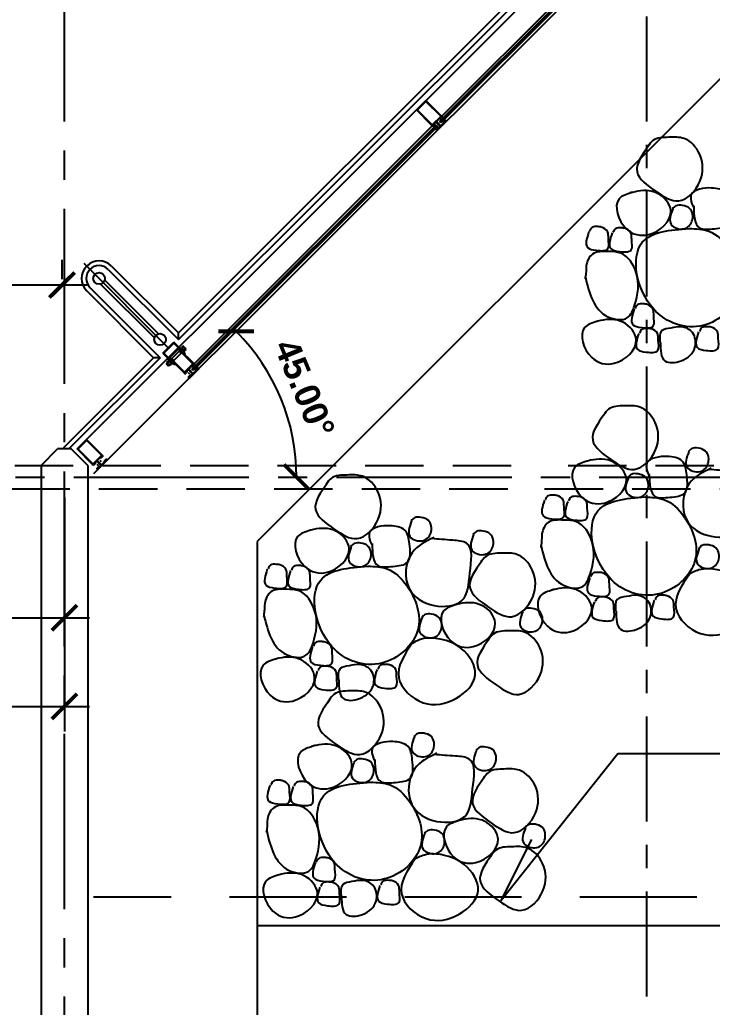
# Model space of a CAD drawing. Extents: x 504.5 to 598.6, y 648.3 to 688.4.
# Drawn here: x 531.071 to 534.036, y 656.792 to 661.024 of the extents above; entities that cross this region are included whole.
import ezdxf

# ---------------------------------------------------------------- set-up
doc = ezdxf.new("R2010")
doc.units = 0
doc.header["$MEASUREMENT"] = 0
doc.linetypes.add('CENTER2', pattern=[1.125, 0.75, -0.125, 0.125, -0.125])
doc.linetypes.add('HIDDEN', pattern=[0.375, 0.25, -0.125])
doc.layers.get('0').update_dxf_attribs({"linetype": 'CONTINUOUS'})
doc.layers.get('DEFPOINTS').update_dxf_attribs({"linetype": 'CONTINUOUS'})
for name, color, linetype in [('1', 6, 'CONTINUOUS'), ('2', 1, 'CONTINUOUS'), ('EJES', 6, 'CENTER2'), ('paredes', 2, 'CONTINUOUS'), ('pisoplanta', 1, 'CONTINUOUS'), ('PROYECCIONES', 6, 'HIDDEN'), ('texturas', 6, 'CONTINUOUS'), ('ventanas', 1, 'CONTINUOUS'), ('vidrio', 6, 'CONTINUOUS')]:
    doc.layers.add(name, color=color, linetype=linetype)
doc.styles.add('ALR4', font='sanssb__.ttf')
doc.dimstyles.new('1-50', dxfattribs={"dimscale": 0.6, "dimtxt": 0.18, "dimasz": 0.18, "dimexe": 0.18, "dimexo": 0.0625, "dimgap": 0.09, "dimtad": 1, "dimzin": 4, "dimdsep": 46, "dimtxsty": 'Standard', "dimblk1": 'ARCHTICK', "dimblk2": 'ARCHTICK', "dimsah": 1, "dimcen": 0.09, "dimdle": 0.18, "dimclrd": 6, "dimclre": 6, "dimclrt": 1, "dimadec": 0, "dimazin": 0, "dimtfac": 1, "dimtofl": 0, "dimtmove": 0, "dimatfit": 3, "dimldrblk": 'ARCHTICK', "dimfxl": 1, "dimtolj": 1, "dimtzin": 4, "dimarcsym": 0})

# ---------------------------------------------------------------- blocks, each defined once
blk = doc.blocks.new('apoymuro-cortina')
at = {"layer": 'vidrio', "color": 1, "linetype": 'Continuous'}
for p, q in [((0, 0), (-0.0989, 0)), ((0, -0.0574), (0, 0)), ((-0.125, -0.0006), (-0.125, -0.0568)), ((-0.1193, 0), (-0.1244, 0)), ((-0.122, -0.0096), (-0.122, -0.0032)), ((-0.122, -0.032), (-0.122, -0.0134)), ((-0.0962, -0.032), (-0.122, -0.032)), ((-0.122, -0.0348), (-0.0962, -0.0348)), ((-0.122, -0.044), (-0.122, -0.0348)), ((-0.1213, -0.0026), (-0.1199, -0.0026)), ((-0.1199, -0.0102), (-0.1213, -0.0102)), ((-0.1213, -0.0128), (-0.1193, -0.0128)), ((-0.1199, -0.0026), (-0.1199, -0.0038)), ((-0.1199, -0.0089), (-0.1199, -0.0102)), ((-0.1186, -0.0038), (-0.1186, -0.0006)), ((-0.1186, -0.0121), (-0.1186, -0.0089)), ((-0.0995, -0.0006), (-0.0995, -0.0038)), ((-0.0995, -0.0089), (-0.0995, -0.0121)), ((-0.0989, -0.0128), (-0.0968, -0.0128)), ((-0.0982, -0.0026), (-0.0968, -0.0026)), ((-0.0982, -0.0038), (-0.0982, -0.0026)), ((-0.0982, -0.0102), (-0.0982, -0.0089)), ((-0.0968, -0.0102), (-0.0982, -0.0102)), ((-0.0962, -0.0032), (-0.0962, -0.0096)), ((-0.0962, -0.0134), (-0.0962, -0.032)), ((-0.0962, -0.0348), (-0.0962, -0.044)), ((-0.0931, -0.0033), (-0.0931, -0.0541)), ((-0.0036, -0.0028), (-0.0926, -0.0028)), ((-0.0031, -0.0541), (-0.0031, -0.0033)), ((-0.1244, -0.0574), (-0.1193, -0.0574)), ((-0.122, -0.0542), (-0.122, -0.0478)), ((-0.1193, -0.0447), (-0.1213, -0.0447)), ((-0.1213, -0.0472), (-0.1199, -0.0472)), ((-0.1199, -0.0549), (-0.1213, -0.0549)), ((-0.1199, -0.0472), (-0.1199, -0.0485)), ((-0.1199, -0.0536), (-0.1199, -0.0549)), ((-0.1186, -0.0485), (-0.1186, -0.0453)), ((-0.1186, -0.0568), (-0.1186, -0.0536)), ((-0.0995, -0.0453), (-0.0995, -0.0485)), ((-0.0995, -0.0536), (-0.0995, -0.0568)), ((-0.0968, -0.0447), (-0.0989, -0.0447)), ((-0.0989, -0.0574), (-0.0938, -0.0574)), ((-0.0982, -0.0472), (-0.0968, -0.0472)), ((-0.0982, -0.0485), (-0.0982, -0.0472)), ((-0.0982, -0.0549), (-0.0982, -0.0536)), ((-0.0968, -0.0549), (-0.0982, -0.0549)), ((-0.0962, -0.0478), (-0.0962, -0.0542)), ((-0.0938, -0.0574), (0, -0.0574)), ((-0.0926, -0.0546), (-0.0036, -0.0546))]:
    blk.add_line(p, q, dxfattribs=at)
at = {"layer": 'vidrio', "linetype": 'Continuous'}
for p, q in [((-0.0397, 0.0015), (-0.0397, 0.0051)), ((-0.0397, 0.0051), (0.0307, 0.0051)), ((0.0272, 0.0015), (-0.0397, 0.0015)), ((-0.0318, 0.0056), (-0.0318, 0.0075)), ((-0.0318, 0.0075), (-0.0055, 0.0075)), ((-0.0055, 0.0056), (-0.0318, 0.0056)), ((-0.0087, 0.0103), (-0.0287, 0.0103)), ((-0.0287, 0.0103), (-0.0287, 0.0078)), ((-0.0287, 0.0078), (-0.0087, 0.0078)), ((-0.0283, 0.0111), (-0.0283, 0.0201)), ((-0.026, 0.0207), (-0.0113, 0.0207)), ((-0.0113, 0.0105), (-0.026, 0.0105)), ((-0.0237, 0.0201), (-0.0237, 0.0111)), ((-0.0145, 0.0208), (-0.0228, 0.0208)), ((-0.0137, 0.0111), (-0.0137, 0.0201)), ((-0.009, 0.0201), (-0.009, 0.0111)), ((-0.0087, 0.0078), (-0.0087, 0.0103)), ((-0.0055, 0.0075), (-0.0055, 0.0056)), ((0.0272, -0.0589), (0.0272, 0.0015)), ((0.0307, -0.0625), (0.0307, 0.0051)), ((-0.0127, -0.0055), (-0.0248, -0.0055)), ((-0.0248, -0.0055), (-0.0248, -0.0516)), ((-0.0127, -0.0516), (-0.0127, -0.0055)), ((-0.1052, -0.0438), (-0.1133, -0.0438)), ((-0.0397, -0.0589), (0.0272, -0.0589)), ((-0.0397, -0.0625), (-0.0397, -0.0589)), ((0.0307, -0.0625), (-0.0397, -0.0625)), ((-0.0318, -0.0631), (-0.0318, -0.065)), ((-0.0055, -0.0631), (-0.0318, -0.0631)), ((-0.0318, -0.065), (-0.0055, -0.065)), ((-0.0287, -0.0677), (-0.0287, -0.0652)), ((-0.0287, -0.0652), (-0.0087, -0.0652)), ((-0.0087, -0.0677), (-0.0287, -0.0677)), ((-0.0283, -0.0686), (-0.0283, -0.0775)), ((-0.0113, -0.068), (-0.026, -0.068)), ((-0.026, -0.0782), (-0.0113, -0.0782)), ((-0.0248, -0.0516), (-0.0127, -0.0516)), ((-0.0247, -0.083), (-0.0247, -0.0782)), ((-0.0127, -0.0792), (-0.0247, -0.0792)), ((-0.0127, -0.0811), (-0.0247, -0.0811)), ((-0.0247, -0.083), (-0.0237, -0.0839)), ((-0.0127, -0.083), (-0.0247, -0.083)), ((-0.0237, -0.0775), (-0.0237, -0.0686)), ((-0.0136, -0.0839), (-0.0237, -0.0839)), ((-0.0145, -0.0783), (-0.0228, -0.0783)), ((-0.0145, -0.0802), (-0.0228, -0.0802)), ((-0.0145, -0.0821), (-0.0228, -0.0821)), ((-0.0187, -0.0838), (-0.0187, -0.0839)), ((-0.0137, -0.0686), (-0.0137, -0.0775)), ((-0.0127, -0.083), (-0.0136, -0.0839)), ((-0.0127, -0.083), (-0.0127, -0.0782)), ((-0.009, -0.0775), (-0.009, -0.0686)), ((-0.0087, -0.0652), (-0.0087, -0.0677)), ((-0.0055, -0.065), (-0.0055, -0.0631))]:
    blk.add_line(p, q, dxfattribs=at)
at = {"layer": 'vidrio', "color": 1, "linetype": 'Continuous', "extrusion": (0, 0, -1)}
for centre, major_axis, start_param, end_param in [((-0.0989, -0.0006), (0.000451, -0.000451), 2.356194, 3.926991), ((-0.1244, -0.0006), (0.000451, -0.000451), 2.356194, 3.926991), ((-0.1213, -0.0032), (0.000451, -0.000451), 2.356194, 3.926991), ((-0.1213, -0.0096), (0.000451, 0.000451), 2.356194, 3.926991), ((-0.1213, -0.0134), (0.000451, -0.000451), 2.356194, 3.926991), ((-0.1193, -0.0038), (0.000451, 0.000451), 2.356194, 3.926991), ((-0.1193, -0.0089), (0.000451, -0.000451), 2.356194, 3.926991), ((-0.1193, -0.0006), (0.000451, -0.000451), 3.926991, 5.497787), ((-0.1193, -0.0038), (0.000451, -0.000451), -0.785398, 0.785398), ((-0.1193, -0.0089), (0.000451, -0.000451), 3.926991, 5.497787), ((-0.1193, -0.0121), (0.000451, -0.000451), -0.785398, 0.785398), ((-0.0989, -0.0038), (0.000451, 0.000451), 2.356194, 3.926991), ((-0.0989, -0.0089), (0.000451, -0.000451), 2.356194, 3.926991), ((-0.0989, -0.0121), (0.000451, 0.000451), 2.356194, 3.926991), ((-0.0989, -0.0038), (0.000451, -0.000451), -0.785398, 0.785398), ((-0.0989, -0.0089), (0.000451, -0.000451), 3.926991, 5.497787), ((-0.0968, -0.0032), (0.000451, 0.000451), 5.497787, 7.068583), ((-0.0968, -0.0096), (0.000451, -0.000451), -0.785398, 0.785398), ((-0.0968, -0.0134), (0.000451, -0.000451), 3.926991, 5.497787), ((-0.0926, -0.0033), (0.000361, 0.000361), 3.926991, 5.497787), ((-0.1244, -0.0568), (0.000451, 0.000451), 2.356194, 3.926991), ((-0.1213, -0.044), (0.000451, 0.000451), 2.356194, 3.926991), ((-0.1213, -0.0478), (0.000451, -0.000451), 2.356194, 3.926991), ((-0.1213, -0.0542), (0.000451, 0.000451), 2.356194, 3.926991), ((-0.1193, -0.0485), (0.000451, 0.000451), 2.356194, 3.926991), ((-0.1193, -0.0536), (0.000451, -0.000451), 2.356194, 3.926991), ((-0.1193, -0.0453), (0.000451, -0.000451), 3.926991, 5.497787), ((-0.1193, -0.0485), (0.000451, -0.000451), -0.785398, 0.785398), ((-0.1193, -0.0536), (0.000451, -0.000451), 3.926991, 5.497787), ((-0.1193, -0.0568), (0.000451, -0.000451), -0.785398, 0.785398), ((-0.0989, -0.0453), (0.000451, -0.000451), 2.356194, 3.926991), ((-0.0989, -0.0485), (0.000451, 0.000451), 2.356194, 3.926991), ((-0.0989, -0.0536), (0.000451, -0.000451), 2.356194, 3.926991), ((-0.0989, -0.0568), (0.000451, 0.000451), 2.356194, 3.926991), ((-0.0989, -0.0485), (0.000451, -0.000451), -0.785398, 0.785398), ((-0.0989, -0.0536), (0.000451, -0.000451), 3.926991, 5.497787), ((-0.0968, -0.044), (0.000451, -0.000451), -0.785398, 0.785398), ((-0.0968, -0.0478), (0.000451, 0.000451), 5.497787, 7.068583), ((-0.0926, -0.0541), (0.000361, 0.000361), 2.356194, 3.926991)]:
    blk.add_ellipse(centre, major_axis=major_axis, ratio=1, start_param=start_param, end_param=end_param, dxfattribs=at)
at = {"layer": 'vidrio', "linetype": 'Continuous', "extrusion": (0, 0, -1)}
for centre, major_axis, start_param, end_param in [((-0.026, 0.0161), (0.00325, -0.00325), 3.399063, 4.454918), ((-0.026, 0.0151), (0.00325, -0.00325), 0.257471, 1.313326), ((-0.0187, 0.0004), (0.0144, -0.0144), 3.678281, 4.175701), ((-0.0187, 0.0309), (0.0144, 0.0144), 2.107484, 2.604904), ((-0.0113, 0.0161), (0.00325, -0.00325), 3.399063, 4.454918), ((-0.0113, 0.0151), (0.00325, -0.00325), 0.257471, 1.313326), ((-0.026, -0.0726), (0.00325, 0.00325), 4.96986, 6.025715), ((-0.026, -0.0736), (0.00325, 0.00325), 1.828267, 2.884122), ((-0.0187, -0.0883), (0.0144, 0.0144), 5.249077, 5.746497), ((-0.0187, -0.0578), (0.0144, -0.0144), 0.536688, 1.034108), ((-0.0113, -0.0726), (0.00325, 0.00325), 4.96986, 6.025715), ((-0.0113, -0.0736), (0.00325, 0.00325), 1.828267, 2.884122)]:
    blk.add_ellipse(centre, major_axis=major_axis, ratio=1, start_param=start_param, end_param=end_param, dxfattribs=at)
at = {"layer": 'vidrio', "color": 5, "linetype": 'Continuous', "extrusion": (0, 0, -1)}
for centre, major_axis, start_param, end_param in [((-0.0036, -0.0033), (0.000361, -0.000361), 3.926991, 5.497787), ((-0.0036, -0.0541), (0.000361, 0.000361), 0.785398, 2.356194)]:
    blk.add_ellipse(centre, major_axis=major_axis, ratio=1, start_param=start_param, end_param=end_param, dxfattribs=at)
blk = doc.blocks.new('_ARCHTICK')
at = {"color": 0, "linetype": 'ByBlock', "const_width": 0.15}
blk.add_lwpolyline([(-0.5, -0.5), (0.5, 0.5)], dxfattribs=at)
blk = doc.blocks.new('*D73')
at = {"color": 6, "linetype": 'ByBlock', "transparency": 16777216}
blk.add_arc((531.3727, 659.0641), 0.8835, 0, 45, dxfattribs=at)
at = {"layer": 'DEFPOINTS', "color": 0, "linetype": 'ByBlock', "transparency": 16777216}
for p in [(534.3373, 662.0287), (532.2262, 659.2927), (531.3873, 659.0787), (505.4273, 659.0641), (544.8842, 659.0641)]:
    blk.add_point(p, dxfattribs=at)
at = {"color": 6, "linetype": 'ByBlock', "transparency": 16777216, "xscale": 0.108, "yscale": 0.108, "zscale": 0.108}
for p, rotation in [((531.9975, 659.6888), 134.9999999999654), ((532.2563, 659.0641), 270.0000000000001)]:
    blk.add_blockref('_ARCHTICK', p, dxfattribs=dict(at, rotation=rotation))
at = {"color": 1, "linetype": 'ByBlock', "transparency": 16777216, "insert": (532.2905, 659.4442), "char_height": 0.108, "attachment_point": 5, "rotation": 292.5, "style": 'ALR4'}
blk.add_mtext('\\A1;45.00°', dxfattribs=at)
blk = doc.blocks.new('*D74')
at = {"color": 6, "linetype": 'ByBlock', "transparency": 16777216}
blk.add_line((533.9054, 661.619), (533.621, 661.3346), dxfattribs=at)
blk.add_arc((534.2623, 661.9759), 0.799, 225, 270, dxfattribs=at)
at = {"layer": 'DEFPOINTS', "color": 0, "linetype": 'ByBlock', "transparency": 16777216}
for p in [(534.2623, 683.009), (534.3216, 662.0352), (533.9319, 661.6455), (533.8628, 661.284), (534.2623, 649.3383)]:
    blk.add_point(p, dxfattribs=at)
at = {"color": 6, "linetype": 'ByBlock', "transparency": 16777216, "xscale": 0.108, "yscale": 0.108, "zscale": 0.108}
for p, rotation in [((533.6974, 661.4109), 134.9999999999905), ((534.2623, 661.1769), 359.9999999999995)]:
    blk.add_blockref('_ARCHTICK', p, dxfattribs=dict(at, rotation=rotation))
at = {"color": 1, "linetype": 'ByBlock', "transparency": 16777216, "insert": (533.9986, 661.3392), "char_height": 0.108, "attachment_point": 5, "rotation": 337.5, "style": 'ALR4'}
blk.add_mtext('\\A1;45.00°', dxfattribs=at)
blk = doc.blocks.new('*D75')
at = {"color": 6, "linetype": 'ByBlock', "transparency": 16777216}
blk.add_arc((534.2623, 671.099), 2.0286, 90, 135, dxfattribs=at)
at = {"layer": 'DEFPOINTS', "color": 0, "linetype": 'ByBlock', "transparency": 16777216}
for p in [(534.2623, 683.009), (523.6674, 681.6939), (533.7373, 673.0584), (536.1168, 669.2445), (534.2623, 649.3383)]:
    blk.add_point(p, dxfattribs=at)
at = {"color": 6, "linetype": 'ByBlock', "transparency": 16777216, "xscale": 0.108, "yscale": 0.108, "zscale": 0.108}
for p, rotation in [((534.2623, 673.1276), 359.9999999999992), ((532.8279, 672.5334), 224.9999999999957)]:
    blk.add_blockref('_ARCHTICK', p, dxfattribs=dict(at, rotation=rotation))
at = {"color": 1, "linetype": 'ByBlock', "transparency": 16777216, "insert": (533.444, 673.0746), "char_height": 0.108, "attachment_point": 5, "rotation": 22.5, "style": 'ALR4'}
blk.add_mtext('\\A1;45.00°', dxfattribs=at)
blk = doc.blocks.new('*D145')
at = {"color": 6, "linetype": 'ByBlock', "transparency": 16777216}
for p, q in [((525.2519, 659.0266), (525.2519, 658.3533)), ((531.2623, 658.9766), (531.2623, 658.3533)), ((525.1439, 658.4613), (531.3703, 658.4613))]:
    blk.add_line(p, q, dxfattribs=at)
at = {"layer": 'DEFPOINTS', "color": 0, "linetype": 'ByBlock', "transparency": 16777216}
for p in [(525.2519, 659.0641), (531.2623, 659.0141), (531.2623, 658.4613)]:
    blk.add_point(p, dxfattribs=at)
at = {"color": 6, "linetype": 'ByBlock', "transparency": 16777216, "xscale": 0.108, "yscale": 0.108, "zscale": 0.108, "rotation": 180}
blk.add_blockref('_ARCHTICK', (525.2519, 658.4613), dxfattribs=at)
at = {"color": 6, "linetype": 'ByBlock', "transparency": 16777216, "xscale": 0.108, "yscale": 0.108, "zscale": 0.108}
blk.add_blockref('_ARCHTICK', (531.2623, 658.4613), dxfattribs=at)
at = {"color": 1, "linetype": 'ByBlock', "transparency": 16777216, "insert": (528.2571, 658.5711), "char_height": 0.108, "attachment_point": 5, "style": 'ALR4'}
blk.add_mtext('\\A1;6.00', dxfattribs=at)
blk = doc.blocks.new('*D147')
at = {"color": 6, "linetype": 'ByBlock', "transparency": 16777216}
for p, q in [((531.2623, 658.4238), (531.2623, 657.9736)), ((528.16, 658.0816), (531.3703, 658.0816))]:
    blk.add_line(p, q, dxfattribs=at)
at = {"layer": 'DEFPOINTS', "color": 0, "linetype": 'ByBlock', "transparency": 16777216}
for p in [(531.2623, 658.4613), (531.2623, 658.0816), (528.268, 657.2891)]:
    blk.add_point(p, dxfattribs=at)
at = {"color": 6, "linetype": 'ByBlock', "transparency": 16777216, "xscale": 0.108, "yscale": 0.108, "zscale": 0.108, "rotation": 180}
blk.add_blockref('_ARCHTICK', (528.268, 658.0816), dxfattribs=at)
at = {"color": 6, "linetype": 'ByBlock', "transparency": 16777216, "xscale": 0.108, "yscale": 0.108, "zscale": 0.108}
blk.add_blockref('_ARCHTICK', (531.2623, 658.0816), dxfattribs=at)
at = {"color": 1, "linetype": 'ByBlock', "transparency": 16777216, "insert": (529.7652, 658.1914), "char_height": 0.108, "attachment_point": 5, "style": 'ALR4'}
blk.add_mtext('\\A1;3.00', dxfattribs=at)
blk = doc.blocks.new('*D248')
at = {"color": 6, "linetype": 'ByBlock', "transparency": 16777216}
for p, q in [((531.2519, 659.9122), (531.2519, 659.9953)), ((525.1385, 659.8873), (531.3599, 659.8873))]:
    blk.add_line(p, q, dxfattribs=at)
at = {"layer": 'DEFPOINTS', "color": 0, "linetype": 'ByBlock', "transparency": 16777216}
for p in [(531.2519, 659.8873), (531.2519, 659.8747), (525.2465, 659.7995)]:
    blk.add_point(p, dxfattribs=at)
at = {"color": 6, "linetype": 'ByBlock', "transparency": 16777216, "xscale": 0.108, "yscale": 0.108, "zscale": 0.108, "rotation": 180}
blk.add_blockref('_ARCHTICK', (525.2465, 659.8873), dxfattribs=at)
at = {"color": 6, "linetype": 'ByBlock', "transparency": 16777216, "xscale": 0.108, "yscale": 0.108, "zscale": 0.108}
blk.add_blockref('_ARCHTICK', (531.2519, 659.8873), dxfattribs=at)
at = {"color": 1, "linetype": 'ByBlock', "transparency": 16777216, "insert": (528.2492, 659.997), "char_height": 0.108, "attachment_point": 5, "style": 'ALR4'}
blk.add_mtext('\\A1;6.00', dxfattribs=at)
blk = doc.blocks.new('*D249')
at = {"color": 6, "linetype": 'ByBlock', "transparency": 16777216}
blk.add_arc((519.1311, 659.0641), 0.7852, 135, 180, dxfattribs=at)
at = {"layer": 'DEFPOINTS', "color": 0, "linetype": 'ByBlock', "transparency": 16777216}
for p in [(516.1665, 662.0287), (518.4511, 659.4567), (519.1165, 659.0787), (505.4273, 659.0641), (544.8842, 659.0641)]:
    blk.add_point(p, dxfattribs=at)
at = {"color": 6, "linetype": 'ByBlock', "transparency": 16777216, "xscale": 0.108, "yscale": 0.108, "zscale": 0.108}
for p, rotation in [((518.5759, 659.6193), 45.00000000003484), ((518.3459, 659.0641), 269.9999999999998)]:
    blk.add_blockref('_ARCHTICK', p, dxfattribs=dict(at, rotation=rotation))
at = {"color": 1, "linetype": 'ByBlock', "transparency": 16777216, "insert": (518.3042, 659.4066), "char_height": 0.108, "attachment_point": 5, "rotation": 67.5, "style": 'ALR4'}
blk.add_mtext('\\A1;45.00°', dxfattribs=at)

msp = doc.modelspace()

# ---------------------------------------------------------------- linework, layer by layer
at = {"layer": '1'}
for points in [[(533.0481, 658.7027), (532.9982, 658.5906), (533.0784, 658.5069), (533.1764, 658.4659), (533.2672, 658.5496), (533.2655, 658.6671), (533.1995, 658.733), (533.1336, 658.7383), (533.0659, 658.7241), (533.0446, 658.6992)], [(532.5615, 658.6823), (532.3597, 658.623), (532.4072, 658.3384), (532.6209, 658.2672), (532.7752, 658.4095), (532.7277, 658.5993), (532.6446, 658.6705), (532.5615, 658.6823)], [(532.9412, 658.5176), (532.886, 658.4909), (532.9163, 658.3627), (533.0125, 658.3378), (533.1069, 658.4392), (533.0499, 658.514), (532.9537, 658.5211), (532.9323, 658.5158)], [(532.7934, 658.4624), (532.7862, 658.3947), (532.8415, 658.3769), (532.8753, 658.409), (532.8646, 658.4642), (532.8343, 658.4766), (532.8058, 658.4748), (532.7916, 658.4624)], [(532.3444, 658.2327), (532.3391, 658.1651), (532.3765, 658.1526), (532.4264, 658.1597), (532.4282, 658.2042), (532.4246, 658.2327), (532.3979, 658.2523), (532.3836, 658.2541), (532.3587, 658.2505), (532.348, 658.2345)], [(532.3278, 657.911), (532.2726, 657.8843), (532.3029, 657.7561), (532.3991, 657.7312), (532.4935, 657.8327), (532.4365, 657.9075), (532.3403, 657.9146), (532.3189, 657.9092)], [(532.5024, 657.8416), (532.4953, 657.7739), (532.5505, 657.7561), (532.5843, 657.7882), (532.5736, 657.8434), (532.5434, 657.8558), (532.5149, 657.8541), (532.5006, 657.8416)], [(532.5734, 657.7571), (532.3716, 657.6978), (532.4191, 657.4131), (532.6328, 657.342), (532.7871, 657.4843), (532.7396, 657.6741), (532.6565, 657.7453), (532.5734, 657.7571)], [(532.9531, 657.5924), (532.8979, 657.5656), (532.9282, 657.4375), (533.0244, 657.4125), (533.1188, 657.514), (533.0618, 657.5888), (532.9656, 657.5959), (532.9442, 657.5906)], [(533.0921, 657.4446), (533.0422, 657.3324), (533.1223, 657.2488), (533.2203, 657.2078), (533.3112, 657.2915), (533.3094, 657.409), (533.2435, 657.4749), (533.1776, 657.4802), (533.1099, 657.4659), (533.0885, 657.441)], [(532.7643, 657.4286), (532.7055, 657.279), (532.8106, 657.1722), (532.9531, 657.1918), (533.0333, 657.2915), (532.9745, 657.4036), (532.8836, 657.4446), (532.8035, 657.4446), (532.7571, 657.4232)]]:
    msp.add_spline(points, degree=3, dxfattribs=at)
at = {"layer": '2'}
for points in [[(532.0885, 657.1433), (539.2934, 657.1433), (539.2934, 676.5107), (536.9318, 676.5107)], [(534.5213, 657.8786), (533.6311, 657.8786), (533.1326, 657.2499), (533.2632, 657.5109)]]:
    msp.add_lwpolyline(points, dxfattribs=at)
for points in [[(533.7641, 660.4845), (533.7142, 660.3724), (533.7943, 660.2887), (533.8923, 660.2478), (533.9832, 660.3314), (533.9814, 660.4489), (533.9155, 660.5148), (533.8496, 660.5201), (533.7819, 660.5059), (533.7605, 660.481)], [(533.6928, 660.2834), (533.6376, 660.2567), (533.6679, 660.1285), (533.7641, 660.1036), (533.8585, 660.205), (533.8015, 660.2798), (533.7053, 660.2869), (533.6839, 660.2816)], [(533.9565, 660.2264), (533.9814, 660.132), (534.0455, 660.1285), (534.1079, 660.1463), (534.1168, 660.2246), (534.0972, 660.2834), (534.0331, 660.3029), (533.9814, 660.2976), (533.9458, 660.2745), (533.944, 660.2549), (533.9565, 660.2175)], [(533.8674, 660.2139), (533.8603, 660.1463), (533.9155, 660.1285), (533.9493, 660.1605), (533.9386, 660.2157), (533.9084, 660.2282), (533.8799, 660.2264), (533.8656, 660.2139)], [(533.5075, 660.116), (533.5022, 660.0484), (533.5396, 660.0359), (533.5895, 660.043), (533.5913, 660.0875), (533.5877, 660.116), (533.561, 660.1356), (533.5467, 660.1374), (533.5218, 660.1338), (533.5111, 660.1178)], [(533.6073, 660.1107), (533.6019, 660.043), (533.6394, 660.0306), (533.6892, 660.0377), (533.691, 660.0822), (533.6875, 660.1107), (533.6607, 660.1303), (533.6465, 660.132), (533.6215, 660.1285), (533.6109, 660.1125)], [(533.9384, 660.1295), (533.7366, 660.0702), (533.7841, 659.7855), (533.9978, 659.7143), (534.1521, 659.8567), (534.1046, 660.0464), (534.0215, 660.1176), (533.9384, 660.1295)], [(533.4933, 659.9202), (533.5895, 659.7511), (533.6732, 659.7475), (533.7035, 659.7991), (533.7106, 659.9398), (533.6447, 660.0234), (533.5895, 660.0306), (533.5236, 660.0199), (533.4968, 659.97), (533.4951, 659.9362), (533.4915, 659.9131)], [(533.7017, 659.7849), (533.6964, 659.7172), (533.7338, 659.7048), (533.7837, 659.7119), (533.7854, 659.7564), (533.7819, 659.7849), (533.7552, 659.8045), (533.7409, 659.8062), (533.716, 659.8027), (533.7053, 659.7867)], [(533.5449, 659.7315), (533.4897, 659.7048), (533.52, 659.5766), (533.6162, 659.5517), (533.7106, 659.6531), (533.6536, 659.7279), (533.5574, 659.735), (533.536, 659.7297)], [(533.7213, 659.6798), (533.716, 659.6122), (533.7534, 659.5997), (533.8033, 659.6069), (533.805, 659.6514), (533.8015, 659.6798), (533.7748, 659.6994), (533.7605, 659.7012), (533.7356, 659.6976), (533.7249, 659.6816)], [(533.8139, 659.6407), (533.8335, 659.5623), (533.903, 659.5623), (533.9618, 659.6193), (533.9511, 659.6834), (533.903, 659.7083), (533.8585, 659.703), (533.8193, 659.6905), (533.8122, 659.6407)], [(533.9778, 659.687), (533.9725, 659.6193), (534.0099, 659.6069), (534.0598, 659.614), (534.0616, 659.6585), (534.058, 659.687), (534.0313, 659.7066), (534.017, 659.7083), (533.9921, 659.7048), (533.9814, 659.6887)], [(533.5741, 659.334), (533.5243, 659.2218), (533.6044, 659.1381), (533.7024, 659.0972), (533.7933, 659.1808), (533.7915, 659.2983), (533.7256, 659.3642), (533.6597, 659.3696), (533.592, 659.3553), (533.5706, 659.3304)], [(533.7665, 659.0758), (533.7915, 658.9815), (533.8556, 658.9779), (533.918, 658.9957), (533.9269, 659.074), (533.9073, 659.1328), (533.8432, 659.1524), (533.7915, 659.147), (533.7559, 659.1239), (533.7541, 659.1043), (533.7665, 659.0669)], [(533.9358, 659.1737), (533.9287, 659.1061), (533.9839, 659.0883), (534.0177, 659.1203), (534.007, 659.1755), (533.9768, 659.188), (533.9483, 659.1862), (533.934, 659.1737)], [(533.5029, 659.1328), (533.4477, 659.1061), (533.4779, 658.9779), (533.5741, 658.953), (533.6686, 659.0544), (533.6116, 659.1292), (533.5154, 659.1363), (533.494, 659.131)], [(532.3872, 659.0374), (532.3373, 658.9253), (532.4175, 658.8416), (532.5155, 658.8006), (532.6063, 658.8843), (532.6045, 659.0018), (532.5386, 659.0677), (532.4727, 659.073), (532.405, 659.0588), (532.3836, 659.0338)], [(533.6775, 659.0633), (533.6703, 658.9957), (533.7256, 658.9779), (533.7594, 659.0099), (533.7487, 659.0651), (533.7184, 659.0776), (533.6899, 659.0758), (533.6757, 659.0633)], [(534.032, 659.1025), (533.9376, 659.0366), (533.9251, 658.8835), (534.032, 658.8105), (534.1513, 658.8319), (534.1852, 658.9494), (534.1709, 659.0776), (534.1122, 659.0901), (534.0213, 659.0972)], [(533.3176, 658.9654), (533.3123, 658.8978), (533.3497, 658.8853), (533.3996, 658.8924), (533.4013, 658.9369), (533.3978, 658.9654), (533.3711, 658.985), (533.3568, 658.9868), (533.3319, 658.9832), (533.3212, 658.9672)], [(533.4174, 658.9601), (533.412, 658.8924), (533.4494, 658.88), (533.4993, 658.8871), (533.5011, 658.9316), (533.4975, 658.9601), (533.4708, 658.9797), (533.4566, 658.9815), (533.4316, 658.9779), (533.4209, 658.9619)], [(533.7485, 658.9789), (533.5467, 658.9196), (533.5942, 658.6349), (533.8078, 658.5637), (533.9621, 658.7061), (533.9147, 658.8959), (533.8316, 658.967), (533.7485, 658.9789)], [(532.5796, 658.7793), (532.6045, 658.6849), (532.6687, 658.6814), (532.731, 658.6992), (532.7399, 658.7775), (532.7203, 658.8362), (532.6562, 658.8558), (532.6045, 658.8505), (532.5689, 658.8273), (532.5671, 658.8078), (532.5796, 658.7704)], [(532.7488, 658.8772), (532.7417, 658.8095), (532.7969, 658.7917), (532.8308, 658.8238), (532.8201, 658.879), (532.7898, 658.8914), (532.7613, 658.8896), (532.747, 658.8772)], [(533.3034, 658.7696), (533.3996, 658.6005), (533.4833, 658.5969), (533.5136, 658.6485), (533.5207, 658.7892), (533.4548, 658.8729), (533.3996, 658.88), (533.3336, 658.8693), (533.3069, 658.8194), (533.3051, 658.7856), (533.3016, 658.7625)], [(532.3159, 658.8362), (532.2607, 658.8095), (532.291, 658.6814), (532.3872, 658.6564), (532.4816, 658.7579), (532.4246, 658.8327), (532.3284, 658.8398), (532.307, 658.8345)], [(533.0143, 658.8184), (533.0071, 658.7508), (533.0624, 658.733), (533.0962, 658.765), (533.0855, 658.8202), (533.0552, 658.8327), (533.0267, 658.8309), (533.0125, 658.8184)], [(532.4905, 658.7668), (532.4834, 658.6992), (532.5386, 658.6814), (532.5725, 658.7134), (532.5618, 658.7686), (532.5315, 658.781), (532.503, 658.7793), (532.4887, 658.7668)], [(532.845, 658.806), (532.7506, 658.7401), (532.7381, 658.587), (532.845, 658.514), (532.9644, 658.5354), (532.9982, 658.6529), (532.984, 658.781), (532.9252, 658.7935), (532.8343, 658.8006)], [(533.9803, 658.7589), (533.9732, 658.6913), (534.0284, 658.6735), (534.0623, 658.7055), (534.0516, 658.7607), (534.0213, 658.7732), (533.9928, 658.7714), (533.9785, 658.7589)], [(532.1307, 658.6689), (532.1253, 658.6012), (532.1627, 658.5888), (532.2126, 658.5959), (532.2144, 658.6404), (532.2108, 658.6689), (532.1841, 658.6885), (532.1698, 658.6903), (532.1449, 658.6867), (532.1342, 658.6707)], [(532.2304, 658.6635), (532.2251, 658.5959), (532.2625, 658.5834), (532.3124, 658.5906), (532.3141, 658.6351), (532.3106, 658.6635), (532.2839, 658.6831), (532.2696, 658.6849), (532.2447, 658.6814), (532.234, 658.6653)], [(533.5118, 658.6343), (533.5065, 658.5666), (533.5439, 658.5542), (533.5937, 658.5613), (533.5955, 658.6058), (533.592, 658.6343), (533.5652, 658.6539), (533.551, 658.6557), (533.526, 658.6521), (533.5154, 658.6361)], [(533.9394, 658.6503), (533.8806, 658.5008), (533.9857, 658.394), (534.1282, 658.4135), (534.2084, 658.5132), (534.1496, 658.6254), (534.0587, 658.6663), (533.9785, 658.6663), (533.9322, 658.645)], [(532.1164, 658.4731), (532.2126, 658.3039), (532.2963, 658.3004), (532.3266, 658.352), (532.3337, 658.4926), (532.2678, 658.5763), (532.2126, 658.5834), (532.1467, 658.5728), (532.12, 658.5229), (532.1182, 658.4891), (532.1146, 658.4659)], [(533.355, 658.5809), (533.2998, 658.5542), (533.3301, 658.426), (533.4263, 658.4011), (533.5207, 658.5026), (533.4637, 658.5773), (533.3675, 658.5844), (533.3461, 658.5791)], [(533.624, 658.4901), (533.6436, 658.4118), (533.7131, 658.4118), (533.7719, 658.4687), (533.7612, 658.5328), (533.7131, 658.5577), (533.6686, 658.5524), (533.6294, 658.5399), (533.6222, 658.4901)], [(533.7879, 658.5364), (533.7826, 658.4687), (533.82, 658.4563), (533.8699, 658.4634), (533.8717, 658.5079), (533.8681, 658.5364), (533.8414, 658.556), (533.8271, 658.5577), (533.8022, 658.5542), (533.7915, 658.5382)], [(533.5314, 658.5293), (533.526, 658.4616), (533.5635, 658.4491), (533.6133, 658.4563), (533.6151, 658.5008), (533.6116, 658.5293), (533.5848, 658.5488), (533.5706, 658.5506), (533.5456, 658.5471), (533.535, 658.531)], [(533.2245, 658.4873), (533.2174, 658.4196), (533.2726, 658.4018), (533.3064, 658.4339), (533.2957, 658.4891), (533.2655, 658.5015), (533.237, 658.4998), (533.2227, 658.4873)], [(533.0802, 658.3698), (533.0303, 658.2576), (533.1105, 658.174), (533.2084, 658.133), (533.2993, 658.2167), (533.2975, 658.3342), (533.2316, 658.4001), (533.1657, 658.4054), (533.098, 658.3912), (533.0766, 658.3662)], [(532.3248, 658.3378), (532.3195, 658.2701), (532.3569, 658.2576), (532.4068, 658.2648), (532.4086, 658.3093), (532.405, 658.3378), (532.3783, 658.3573), (532.364, 658.3591), (532.3391, 658.3556), (532.3284, 658.3395)], [(532.7524, 658.3538), (532.6936, 658.2042), (532.7987, 658.0974), (532.9412, 658.117), (533.0214, 658.2167), (532.9626, 658.3289), (532.8717, 658.3698), (532.7916, 658.3698), (532.7453, 658.3484)], [(532.1681, 658.2843), (532.1128, 658.2576), (532.1431, 658.1295), (532.2393, 658.1045), (532.3337, 658.206), (532.2767, 658.2808), (532.1805, 658.2879), (532.1592, 658.2826)], [(532.4371, 658.1936), (532.4567, 658.1152), (532.5261, 658.1152), (532.5849, 658.1722), (532.5742, 658.2363), (532.5261, 658.2612), (532.4816, 658.2559), (532.4424, 658.2434), (532.4353, 658.1936)], [(532.601, 658.2398), (532.5956, 658.1722), (532.633, 658.1597), (532.6829, 658.1668), (532.6847, 658.2114), (532.6811, 658.2398), (532.6544, 658.2594), (532.6402, 658.2612), (532.6152, 658.2576), (532.6045, 658.2416)], [(532.3991, 658.1122), (532.3492, 658), (532.4293, 657.9164), (532.5273, 657.8754), (532.6182, 657.9591), (532.6164, 658.0766), (532.5505, 658.1425), (532.4846, 658.1478), (532.4169, 658.1336), (532.3955, 658.1086)], [(532.7607, 657.952), (532.7536, 657.8843), (532.8088, 657.8665), (532.8426, 657.8986), (532.832, 657.9537), (532.8017, 657.9662), (532.7732, 657.9644), (532.7589, 657.952)], [(532.5915, 657.8541), (532.6164, 657.7597), (532.6805, 657.7561), (532.7429, 657.7739), (532.7518, 657.8523), (532.7322, 657.911), (532.6681, 657.9306), (532.6164, 657.9253), (532.5808, 657.9021), (532.579, 657.8825), (532.5915, 657.8452)], [(533.0261, 657.8932), (533.019, 657.8256), (533.0742, 657.8078), (533.1081, 657.8398), (533.0974, 657.895), (533.0671, 657.9075), (533.0386, 657.9057), (533.0244, 657.8932)], [(532.8569, 657.8808), (532.7625, 657.8149), (532.75, 657.6618), (532.8569, 657.5888), (532.9763, 657.6102), (533.0101, 657.7277), (532.9959, 657.8558), (532.9371, 657.8683), (532.8462, 657.8754)], [(533.06, 657.7775), (533.0101, 657.6653), (533.0903, 657.5817), (533.1883, 657.5407), (533.2791, 657.6244), (533.2773, 657.7419), (533.2114, 657.8078), (533.1455, 657.8131), (533.0778, 657.7989), (533.0564, 657.7739)], [(532.1425, 657.7437), (532.1372, 657.676), (532.1746, 657.6636), (532.2245, 657.6707), (532.2263, 657.7152), (532.2227, 657.7437), (532.196, 657.7633), (532.1817, 657.765), (532.1568, 657.7615), (532.1461, 657.7455)], [(532.2423, 657.7383), (532.2369, 657.6707), (532.2744, 657.6582), (532.3242, 657.6653), (532.326, 657.7098), (532.3225, 657.7383), (532.2957, 657.7579), (532.2815, 657.7597), (532.2565, 657.7561), (532.2458, 657.7401)], [(532.1283, 657.5478), (532.2245, 657.3787), (532.3082, 657.3752), (532.3385, 657.4268), (532.3456, 657.5674), (532.2797, 657.6511), (532.2245, 657.6582), (532.1586, 657.6475), (532.1318, 657.5977), (532.1301, 657.5639), (532.1265, 657.5407)], [(532.8052, 657.5372), (532.7981, 657.4695), (532.8533, 657.4517), (532.8872, 657.4838), (532.8765, 657.5389), (532.8462, 657.5514), (532.8177, 657.5496), (532.8035, 657.5372)], [(533.2364, 657.5621), (533.2292, 657.4944), (533.2845, 657.4766), (533.3183, 657.5087), (533.3076, 657.5639), (533.2773, 657.5763), (533.2488, 657.5745), (533.2346, 657.5621)], [(532.3367, 657.4125), (532.3314, 657.3449), (532.3688, 657.3324), (532.4187, 657.3395), (532.4204, 657.3841), (532.4169, 657.4125), (532.3901, 657.4321), (532.3759, 657.4339), (532.351, 657.4303), (532.3403, 657.4143)], [(532.1799, 657.3591), (532.1247, 657.3324), (532.155, 657.2042), (532.2512, 657.1793), (532.3456, 657.2808), (532.2886, 657.3556), (532.1924, 657.3627), (532.171, 657.3574)], [(532.4489, 657.2683), (532.4685, 657.19), (532.538, 657.19), (532.5968, 657.247), (532.5861, 657.3111), (532.538, 657.336), (532.4935, 657.3306), (532.4543, 657.3182), (532.4472, 657.2683)], [(532.6128, 657.3146), (532.6075, 657.247), (532.6449, 657.2345), (532.6948, 657.2416), (532.6966, 657.2861), (532.693, 657.3146), (532.6663, 657.3342), (532.652, 657.336), (532.6271, 657.3324), (532.6164, 657.3164)], [(532.3563, 657.3075), (532.351, 657.2399), (532.3884, 657.2274), (532.4382, 657.2345), (532.44, 657.279), (532.4365, 657.3075), (532.4097, 657.3271), (532.3955, 657.3289), (532.3706, 657.3253), (532.3599, 657.3093)]]:
    msp.add_spline(points, degree=3, dxfattribs=at)
at = {"layer": 'EJES'}
for p, q in [((531.2623, 649.3383), (531.2623, 683.009)), ((505.4273, 659.0641), (544.8842, 659.0641))]:
    msp.add_line(p, q, dxfattribs=at)
at = {"layer": 'EJES', "ltscale": 0.6}
msp.add_line((533.7566, 649.3383), (533.7566, 683.009), dxfattribs=at)
at = {"layer": 'paredes'}
for p, q in [((531.1623, 659.1141), (531.2331, 659.1848)), ((531.2916, 659.1848), (531.2331, 659.1848)), ((531.3623, 659.1141), (531.2916, 659.1848)), ((531.3873, 659.1141), (531.3166, 659.1848)), ((531.1623, 659.1141), (531.1623, 656.4641)), ((531.3623, 659.1141), (531.3623, 656.4641))]:
    msp.add_line(p, q, dxfattribs=at)
at = {"layer": 'pisoplanta', "color": 6}
for p, q in [((531.75, 659.6818), (533.7653, 661.6971)), ((531.75, 659.6535), (533.7936, 661.6971)), ((531.4637, 659.9682), (531.75, 659.6818)), ((531.4495, 659.9541), (531.75, 659.6535)), ((531.3717, 659.8763), (531.6723, 659.5758)), ((531.3576, 659.8621), (531.644, 659.5758)), ((531.75, 659.6535), (531.75, 659.6818)), ((531.644, 659.5758), (531.2581, 659.1898)), ((531.6723, 659.5758), (531.2813, 659.1848)), ((531.6723, 659.5758), (531.644, 659.5758)), ((531.2581, 659.1848), (531.2581, 659.1898))]:
    msp.add_line(p, q, dxfattribs=at)
for radius in [0.075, 0.055]:
    msp.add_arc((531.4106, 659.9152), radius, 45, 225, dxfattribs=at)
at = {"layer": 'PROYECCIONES'}
for p, q in [((525.4251, 659.1141), (533.2313, 659.1141)), ((533.4184, 659.1141), (538.4123, 659.1141)), ((525.4101, 659.0141), (533.2313, 659.0141)), ((533.3184, 659.0141), (538.4123, 659.0141))]:
    msp.add_line(p, q, dxfattribs=at)
at = {"layer": 'PROYECCIONES', "color": 3, "ltscale": 2}
msp.add_line((536.9697, 657.2641), (531.3873, 657.2641), dxfattribs=at)
at = {"layer": 'PROYECCIONES', "color": 1, "ltscale": 0.8}
msp.add_arc((525.2519, 668.0745), 7.35, 270.37175, 270, dxfattribs=at)
at = {"layer": 'texturas', "color": 1}
for p, q in [((535.0373, 661.7387), (532.0873, 658.7887)), ((532.0873, 658.7887), (532.0873, 655.1641))]:
    msp.add_line(p, q, dxfattribs=at)
at = {"layer": 'ventanas'}
msp.add_line((531.3166, 659.1848), (534.2123, 662.0805), dxfattribs=at)
at = {"layer": 'vidrio', "color": 6}
for p, q in [((534.3373, 662.0287), (531.3873, 659.0787)), ((532.8741, 660.582), (532.8684, 660.5877)), ((531.7071, 659.6187), (531.3461, 659.9797)), ((531.8135, 659.5213), (531.8078, 659.5271)), ((531.4216, 659.1294), (531.4159, 659.1352))]:
    msp.add_line(p, q, dxfattribs=at)
at = {"layer": 'vidrio', "linetype": 'Continuous'}
for p, q in [((533.9142, 661.6335), (532.8684, 660.5877)), ((533.917, 661.6306), (532.8713, 660.5848)), ((533.9199, 661.6277), (532.8741, 660.582)), ((533.8979, 661.6304), (532.8779, 660.6104)), ((532.8535, 660.5728), (531.8078, 659.5271)), ((532.8564, 660.5699), (531.8106, 659.5242)), ((532.8592, 660.5671), (531.8135, 659.5213)), ((532.8373, 660.5698), (531.8172, 659.5497)), ((532.8533, 660.5726), (532.859, 660.5668)), ((531.4007, 659.12), (531.4064, 659.1143))]:
    msp.add_line(p, q, dxfattribs=at)
at = {"layer": 'vidrio', "color": 1, "linetype": 'Continuous'}
for p, q in [((532.7692, 660.6373), (532.8098, 660.6779)), ((532.8098, 660.6779), (532.8797, 660.608)), ((532.8355, 660.571), (532.7692, 660.6373)), ((532.7737, 660.6375), (532.8096, 660.6734)), ((532.8367, 660.5738), (532.7737, 660.6368)), ((532.8103, 660.6734), (532.8733, 660.6105)), ((532.8733, 660.6097), (532.8374, 660.5738)), ((532.8683, 660.6004), (532.8552, 660.5873)), ((532.8977, 660.5891), (532.8581, 660.5494)), ((532.8707, 660.599), (532.8692, 660.6004)), ((532.8756, 660.6077), (532.871, 660.6031)), ((532.871, 660.6022), (532.872, 660.6013)), ((532.8738, 660.6013), (532.8716, 660.599)), ((532.872, 660.6013), (532.8729, 660.6022)), ((532.8774, 660.6067), (532.8765, 660.6077)), ((532.8765, 660.6058), (532.8774, 660.6067)), ((532.8797, 660.6071), (532.8774, 660.6049)), ((532.8893, 660.5849), (532.8938, 660.5894)), ((532.891, 660.5913), (532.8932, 660.5936)), ((532.8928, 660.5913), (532.8919, 660.5904)), ((532.8938, 660.5903), (532.8928, 660.5913)), ((532.8941, 660.5936), (532.8977, 660.59)), ((532.8391, 660.5674), (532.8355, 660.571)), ((532.844, 660.5761), (532.8395, 660.5716)), ((532.8395, 660.5707), (532.8405, 660.5697)), ((532.8423, 660.5697), (532.84, 660.5674)), ((532.8405, 660.5697), (532.8414, 660.5706)), ((532.8459, 660.5751), (532.8449, 660.5761)), ((532.845, 660.5742), (532.8459, 660.5751)), ((532.8481, 660.5755), (532.8459, 660.5733)), ((532.8532, 660.5853), (532.8467, 660.5788)), ((532.8467, 660.5779), (532.8481, 660.5764)), ((532.8714, 660.5671), (532.8532, 660.5853)), ((532.8535, 660.5539), (532.8558, 660.5561)), ((532.8572, 660.5494), (532.8535, 660.553)), ((532.8552, 660.5873), (532.8734, 660.569)), ((532.8567, 660.5552), (532.8558, 660.5543)), ((532.8558, 660.5543), (532.8568, 660.5534)), ((532.8577, 660.5534), (532.8622, 660.5579)), ((532.8594, 660.5598), (532.8617, 660.562)), ((532.8612, 660.5598), (532.8603, 660.5589)), ((532.8622, 660.5588), (532.8612, 660.5598)), ((532.8626, 660.562), (532.864, 660.5606)), ((532.8649, 660.5606), (532.8714, 660.5671)), ((532.8734, 660.569), (532.8866, 660.5822)), ((532.8851, 660.5855), (532.8874, 660.5877)), ((532.8866, 660.5831), (532.8851, 660.5846)), ((532.8883, 660.5868), (532.8874, 660.5859)), ((532.8874, 660.5859), (532.8884, 660.5849)), ((531.3166, 659.1848), (531.3572, 659.2254)), ((531.3211, 659.185), (531.3571, 659.2209)), ((531.3572, 659.2254), (531.4271, 659.1555)), ((531.3578, 659.2209), (531.4207, 659.1579)), ((531.3829, 659.1185), (531.3166, 659.1848)), ((531.3841, 659.1213), (531.3211, 659.1842)), ((531.4207, 659.1572), (531.3848, 659.1213)), ((531.423, 659.1551), (531.4185, 659.1506)), ((531.4249, 659.1541), (531.4239, 659.1551)), ((531.424, 659.1532), (531.4249, 659.1541)), ((531.4271, 659.1546), (531.4249, 659.1523)), ((531.3866, 659.1149), (531.3829, 659.1185)), ((531.3914, 659.1235), (531.3869, 659.119)), ((531.3869, 659.1181), (531.3879, 659.1171)), ((531.3897, 659.1171), (531.3875, 659.1149)), ((531.3879, 659.1171), (531.3888, 659.118)), ((531.3933, 659.1225), (531.3923, 659.1235)), ((531.3924, 659.1216), (531.3933, 659.1225)), ((531.3956, 659.123), (531.3933, 659.1207)), ((531.4006, 659.1327), (531.3941, 659.1262)), ((531.3941, 659.1253), (531.3956, 659.1239)), ((531.4188, 659.1145), (531.4006, 659.1327)), ((531.4158, 659.1479), (531.4026, 659.1347)), ((531.4026, 659.1347), (531.4208, 659.1165)), ((531.4452, 659.1365), (531.4055, 659.0968)), ((531.4068, 659.1072), (531.4091, 659.1095)), ((531.41, 659.1095), (531.4115, 659.108)), ((531.4124, 659.108), (531.4188, 659.1145)), ((531.4181, 659.1464), (531.4167, 659.1479)), ((531.4185, 659.1497), (531.4195, 659.1487)), ((531.4213, 659.1487), (531.419, 659.1464)), ((531.4195, 659.1487), (531.4204, 659.1496)), ((531.4208, 659.1165), (531.434, 659.1297)), ((531.4326, 659.1329), (531.4348, 659.1352)), ((531.434, 659.1306), (531.4326, 659.132)), ((531.4357, 659.1343), (531.4348, 659.1334)), ((531.4348, 659.1334), (531.4358, 659.1324)), ((531.4367, 659.1324), (531.4412, 659.1369)), ((531.4384, 659.1388), (531.4407, 659.141)), ((531.4402, 659.1388), (531.4393, 659.1379)), ((531.4412, 659.1378), (531.4402, 659.1388)), ((531.4416, 659.141), (531.4452, 659.1374)), ((531.401, 659.1013), (531.4032, 659.1036)), ((531.4046, 659.0968), (531.401, 659.1004)), ((531.4041, 659.1027), (531.4032, 659.1018)), ((531.4032, 659.1018), (531.4042, 659.1008)), ((531.4051, 659.1008), (531.4096, 659.1053)), ((531.4087, 659.1072), (531.4078, 659.1063)), ((531.4096, 659.1062), (531.4087, 659.1072))]:
    msp.add_line(p, q, dxfattribs=at)
at = {"layer": 'vidrio', "color": 1}
for p, q in [((531.6476, 659.6605), (531.4171, 659.891)), ((531.6653, 659.6782), (531.4348, 659.9087))]:
    msp.add_line(p, q, dxfattribs=at)
at = {"layer": 'vidrio', "color": 5}
for centre in [(531.4106, 659.9152), (531.6717, 659.6541)]:
    msp.add_circle(centre, 0.025, dxfattribs=at)
at = {"layer": 'vidrio', "color": 5, "linetype": 'Continuous'}
for centre in [(532.7741, 660.6372), (531.3215, 659.1846)]:
    msp.add_ellipse(centre, major_axis=(0, 0.00051), ratio=1, start_param=0.785398, end_param=2.356194, dxfattribs=at)
at = {"layer": 'vidrio', "color": 1, "linetype": 'Continuous'}
for centre, major_axis, start_param, end_param in [((532.8688, 660.6), (-0.000638, 0), 3.926991, 5.497787), ((532.8711, 660.5994), (0, 0.000638), 2.356194, 3.926991), ((532.8715, 660.6027), (-0.000638, 0), -0.785398, 0.785398), ((532.8734, 660.6017), (-0.000638, 0), 3.926991, 5.497787), ((532.8729, 660.6101), (0, 0.00051), 3.926991, 5.497787), ((532.8734, 660.6017), (-0.000638, 0), 2.356194, 3.926991), ((532.876, 660.6072), (0, 0.000638), 5.497787, 7.068583), ((532.877, 660.6053), (-0.000638, 0), -0.785398, 0.785398), ((532.877, 660.6053), (0, 0.000638), 2.356194, 3.926991), ((532.8793, 660.6076), (-0.000638, 0), 2.356194, 3.926991), ((532.8914, 660.5909), (-0.000638, 0), -0.785398, 0.785398), ((532.8914, 660.5909), (0, 0.000638), 2.356194, 3.926991), ((532.8937, 660.5931), (-0.000638, 0), 3.926991, 5.497787), ((532.8933, 660.5899), (-0.000638, 0), 2.356194, 3.926991), ((532.8973, 660.5895), (-0.000638, 0), 2.356194, 3.926991), ((532.837, 660.5742), (0, 0.00051), 2.356194, 3.926991), ((532.8396, 660.5679), (0, 0.000638), 2.356194, 3.926991), ((532.8418, 660.5701), (-0.000638, 0), 3.926991, 5.497787), ((532.8418, 660.5701), (-0.000638, 0), 2.356194, 3.926991), ((532.8444, 660.5756), (0, 0.000638), 5.497787, 7.068583), ((532.8454, 660.5737), (-0.000638, 0), -0.785398, 0.785398), ((532.8454, 660.5737), (0, 0.000638), 2.356194, 3.926991), ((532.8471, 660.5783), (-0.000638, 0), -0.785398, 0.785398), ((532.8477, 660.576), (-0.000638, 0), 2.356194, 3.926991), ((532.854, 660.5534), (-0.000638, 0), -0.785398, 0.785398), ((532.8562, 660.5557), (-0.000638, 0), 3.926991, 5.497787), ((532.8562, 660.5557), (-0.000638, 0), 2.356194, 3.926991), ((532.8572, 660.5538), (0, 0.000638), 2.356194, 3.926991), ((532.8576, 660.5498), (0, 0.000638), 2.356194, 3.926991), ((532.8599, 660.5593), (-0.000638, 0), -0.785398, 0.785398), ((532.8599, 660.5593), (0, 0.000638), 2.356194, 3.926991), ((532.8621, 660.5616), (-0.000638, 0), 3.926991, 5.497787), ((532.8618, 660.5583), (-0.000638, 0), 2.356194, 3.926991), ((532.8645, 660.561), (0, 0.000638), 2.356194, 3.926991), ((532.8856, 660.585), (-0.000638, 0), -0.785398, 0.785398), ((532.8861, 660.5827), (-0.000638, 0), 2.356194, 3.926991), ((532.8878, 660.5873), (-0.000638, 0), 3.926991, 5.497787), ((532.8878, 660.5873), (-0.000638, 0), 2.356194, 3.926991), ((532.8888, 660.5854), (0, 0.000638), 2.356194, 3.926991), ((531.4189, 659.1501), (-0.000638, 0), -0.785398, 0.785398), ((531.4204, 659.1575), (0, 0.00051), 3.926991, 5.497787), ((531.4234, 659.1546), (0, 0.000638), 5.497787, 7.068583), ((531.4244, 659.1528), (-0.000638, 0), -0.785398, 0.785398), ((531.4244, 659.1528), (0, 0.000638), 2.356194, 3.926991), ((531.4267, 659.155), (-0.000638, 0), 2.356194, 3.926991), ((531.3845, 659.1216), (0, 0.00051), 2.356194, 3.926991), ((531.387, 659.1153), (0, 0.000638), 2.356194, 3.926991), ((531.3893, 659.1176), (-0.000638, 0), 3.926991, 5.497787), ((531.3893, 659.1176), (-0.000638, 0), 2.356194, 3.926991), ((531.3919, 659.1231), (0, 0.000638), 5.497787, 7.068583), ((531.3929, 659.1212), (-0.000638, 0), -0.785398, 0.785398), ((531.3929, 659.1212), (0, 0.000638), 2.356194, 3.926991), ((531.3946, 659.1258), (-0.000638, 0), -0.785398, 0.785398), ((531.3951, 659.1234), (-0.000638, 0), 2.356194, 3.926991), ((531.4096, 659.109), (-0.000638, 0), 3.926991, 5.497787), ((531.4162, 659.1474), (-0.000638, 0), 3.926991, 5.497787), ((531.4186, 659.1469), (0, 0.000638), 2.356194, 3.926991), ((531.4208, 659.1491), (-0.000638, 0), 3.926991, 5.497787), ((531.4208, 659.1491), (-0.000638, 0), 2.356194, 3.926991), ((531.433, 659.1325), (-0.000638, 0), -0.785398, 0.785398), ((531.4336, 659.1301), (-0.000638, 0), 2.356194, 3.926991), ((531.4353, 659.1347), (-0.000638, 0), 3.926991, 5.497787), ((531.4353, 659.1347), (-0.000638, 0), 2.356194, 3.926991), ((531.4363, 659.1328), (0, 0.000638), 2.356194, 3.926991), ((531.4389, 659.1383), (-0.000638, 0), -0.785398, 0.785398), ((531.4389, 659.1383), (0, 0.000638), 2.356194, 3.926991), ((531.4411, 659.1406), (-0.000638, 0), 3.926991, 5.497787), ((531.4408, 659.1373), (-0.000638, 0), 2.356194, 3.926991), ((531.4447, 659.137), (-0.000638, 0), 2.356194, 3.926991), ((531.4014, 659.1009), (-0.000638, 0), -0.785398, 0.785398), ((531.4037, 659.1031), (-0.000638, 0), 3.926991, 5.497787), ((531.4037, 659.1031), (-0.000638, 0), 2.356194, 3.926991), ((531.4047, 659.1012), (0, 0.000638), 2.356194, 3.926991), ((531.405, 659.0973), (0, 0.000638), 2.356194, 3.926991), ((531.4073, 659.1067), (-0.000638, 0), -0.785398, 0.785398), ((531.4073, 659.1067), (0, 0.000638), 2.356194, 3.926991), ((531.4092, 659.1058), (-0.000638, 0), 2.356194, 3.926991), ((531.4119, 659.1085), (0, 0.000638), 2.356194, 3.926991)]:
    msp.add_ellipse(centre, major_axis=major_axis, ratio=1, start_param=start_param, end_param=end_param, dxfattribs=at)

# ---------------------------------------------------------------- block references
at = {"layer": 'paredes', "color": 6, "xscale": -1, "rotation": 315}
msp.add_blockref('apoymuro-cortina', (531.7491, 659.6173), dxfattribs=at)

# ---------------------------------------------------------------- dimensions: what is measured, and where the dimension line sits
at = {"layer": '2'}
for base, line1, line2, picture, middle in [((533.7373, 673.0584), ((534.2623, 649.3383), (534.2623, 683.009)), ((536.1168, 669.2445), (523.6674, 681.6939)), '*D75', (533.444, 673.0746)), ((533.8628, 661.284), ((534.2623, 649.3383), (534.2623, 683.009)), ((534.3216, 662.0352), (533.9319, 661.6455)), '*D74', (533.9986, 661.3392)), ((532.2262, 659.2927), ((505.4273, 659.0641), (544.8842, 659.0641)), ((534.3373, 662.0287), (531.3873, 659.0787)), '*D73', (532.2905, 659.4442)), ((518.4511, 659.4567), ((516.1665, 662.0287), (519.1165, 659.0787)), ((505.4273, 659.0641), (544.8842, 659.0641)), '*D249', (518.3042, 659.4066))]:
    dim = msp.add_angular_dim_2l(base=base, line1=line1, line2=line2, dimstyle='1-50', override={"dimtxsty": 'ALR4', "dimadec": 2, "dimazin": 1}, dxfattribs=at)
    dim.commit()
    dim.dimension.update_dxf_attribs({"geometry": picture, "text_midpoint": middle})
for base, p1, p2, text, override, picture, middle in [((531.2519, 659.8873), (525.2465, 659.7995), (531.2519, 659.8747), '6.00', {"dimtxsty": 'ALR4', "dimse1": 1, "dimtmove": 1}, '*D248', (528.2492, 659.997)), ((531.2623, 658.4613), (525.2519, 659.0641), (531.2623, 659.0141), '6.00', {"dimtxsty": 'ALR4'}, '*D145', (528.2571, 658.5711)), ((531.2623, 658.0816), (528.268, 657.2891), (531.2623, 658.4613), '3.00', {"dimtxsty": 'ALR4', "dimse1": 1, "dimtmove": 1}, '*D147', (529.7652, 658.1914))]:
    dim = msp.add_linear_dim(base=base, p1=p1, p2=p2, text=text, dimstyle='1-50', override=override, dxfattribs=at)
    dim.commit()
    dim.dimension.update_dxf_attribs({"geometry": picture, "text_midpoint": middle})

doc.saveas('drawing.dxf')
